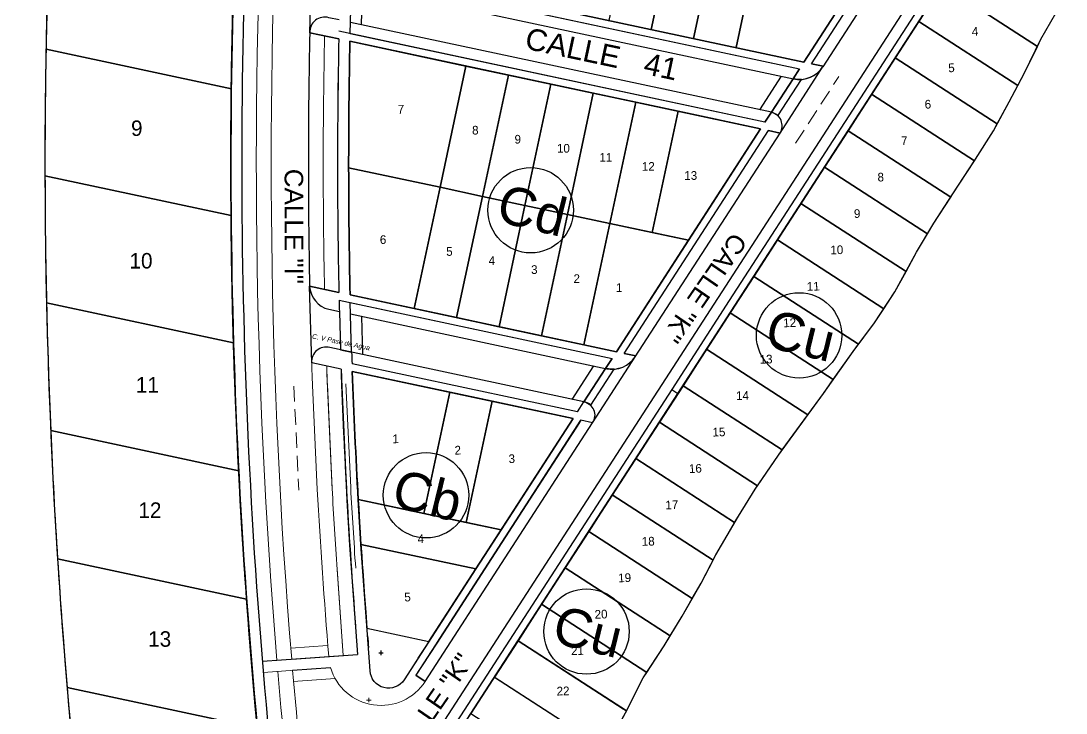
# Model space of a CAD drawing. Header units: millimetres. Extents: x 547073 to 557369, y 9424164 to 9429566.
# Drawn here: x 548942.6 to 549111.2, y 9427758.9 to 9427870.6 of the extents above; entities that cross this region are included whole.
import ezdxf

# ---------------------------------------------------------------- set-up
doc = ezdxf.new("R2010")
doc.units = ezdxf.units.MM
doc.linetypes.add('DASHED', pattern=[0.75, 0.5, -0.25])
for name, color, linetype, lineweight in [('blockgrass', 8, 'Continuous', 5), ('CAMBIOS', 174, 'Continuous', 30), ('GRASS', 81, 'Continuous', 0), ('hatch', 252, 'Continuous', 0), ('hatch unifailiares', 254, 'Continuous', 25), ('MANZANAS', 1, 'Continuous', 30), ('NIVELES PPS Q2', 160, 'Continuous', 25), ('polilinea lote', 201, 'Continuous', 25), ('trazado lotes', 170, 'Continuous', 25), ('trazado manzanas', 6, 'Continuous', 25)]:
    doc.layers.add(name, color=color, linetype=linetype, lineweight=lineweight)
for name, color, linetype in [('NUMERACION', 1, 'Continuous'), ('TEXTO', 5, 'Continuous'), ('TEXTO-CATASTRO', 12, 'Continuous'), ('VEREDAS PP', 9, 'Continuous')]:
    doc.layers.add(name, color=color, linetype=linetype)
doc.layers.add('vereda', color=7, linetype='Continuous', lineweight=25, true_color=0xb4b4b4)
doc.styles.add('KBYOZ', font='micross.ttf')

msp = doc.modelspace()

# ---------------------------------------------------------------- linework, layer by layer
for p, q in [((548992.229, 9427824.074), (548993.955, 9427823.705)), ((549000.293, 9427768.678), (549001.031, 9427768.679)), ((549000.662, 9427768.309), (549000.662, 9427769.047))]:
    msp.add_line(p, q)
for points in [[(549071.973, 9427863.207), (549095.481, 9427899.526)], [(549041.666, 9427816.384), (549065.042, 9427852.499)], [(548981.568, 9427767.309), (548996.869, 9427768.406)], [(548986.256, 9427767.645), (548996.869, 9427768.406)], [(548981.697, 9427765.514), (548981.718, 9427765.515)], [(548986.407, 9427765.851), (548992.505, 9427766.289)], [(549007.798, 9427764.06), (549006.287, 9427765.038)], [(549007.798, 9427764.06), (549006.287, 9427765.038)], [(548981.825, 9427763.718), (548981.872, 9427763.722)]]:
    msp.add_lwpolyline(points)
at = {"layer": 'blockgrass', "color": 252, "lineweight": 5}
for p, q in [((548993.854, 9427867.696), (548989.174, 9427868.695)), ((548989.145, 9427827.8), (548993.868, 9427826.791)), ((548994.216, 9427814.447), (548989.479, 9427815.458))]:
    msp.add_line(p, q, dxfattribs=at)
at = {"layer": 'blockgrass', "lineweight": 5}
for p, q in [((548995.162, 9427793.308), (548995.055, 9427795.643)), ((548995.604, 9427786.033), (548995.162, 9427793.308)), ((548995.965, 9427781.012), (548995.604, 9427786.033)), ((548993.576, 9427782.205), (548994.578, 9427768.242)), ((548996.869, 9427768.406), (548996.214, 9427777.535))]:
    msp.add_line(p, q, dxfattribs=at)
at = {"layer": 'blockgrass', "color": 252, "lineweight": 5}
for points in [[(548982.161, 9427903.532, 0.0351906), (548983.862, 9427767.473)], [(548986.256, 9427767.645, -0.0350595), (548984.526, 9427902.862, -0.0350595)], [(548984.013, 9427765.68, 0.0080575), (548987.153, 9427734.646), (548988.122, 9427735.869, 0.1341638), (548989.08, 9427738.883, -0.0070178), (548986.407, 9427765.851)]]:
    msp.add_lwpolyline(points, format="xyb", dxfattribs=at)
for radius, start, end in [(959.456, 178.73869, 181.18101), (957.056, 178.766071, 181.214796), (954.756, 178.792444, 181.247337)]:
    msp.add_arc((549948.397, 9427847.575), radius, start, end, dxfattribs=at)
at = {"layer": 'blockgrass', "lineweight": 5}
for radius, start, end in [(954.756, 181.988462, 183.118051), (957.056, 183.139061, 183.921584), (954.756, 183.997732, 184.206953)]:
    msp.add_arc((549948.397, 9427847.575), radius, start, end, dxfattribs=at)
at = {"layer": 'CAMBIOS', "lineweight": 15}
for p, q in [((548998.341, 9427761.05), (548999.065, 9427761.051)), ((548998.703, 9427760.688), (548998.703, 9427761.413))]:
    msp.add_line(p, q, dxfattribs=at)
at = {"layer": 'GRASS'}
msp.add_line((548991.925, 9427813.674), (548992.783, 9427795.038), dxfattribs=at)
msp.add_lwpolyline([(549039.898, 9427816.965), (549063.158, 9427852.901)], dxfattribs=at)
msp.add_lwpolyline([(548992.006, 9427811.929, -0.0007874), (548991.898, 9427814.942), (548989.479, 9427815.458, 0.0009461), (548989.608, 9427811.829), (548990.381, 9427795.036, 0.0070422), (548992.241, 9427768.074), (548994.578, 9427768.242), (548993.582, 9427782.125, -0.0034107), (548992.778, 9427795.157), (548992.006, 9427811.929, -0.0007874)], format="xyb", close=True, dxfattribs=at)
msp.add_lwpolyline([(548992.006, 9427811.929, -0.0007874), (548991.898, 9427814.942), (548989.479, 9427815.458, 0.0009461), (548989.608, 9427811.829), (548990.381, 9427795.036, 0.0070422), (548992.241, 9427768.074), (548994.578, 9427768.242), (548993.582, 9427782.125, -0.0034107), (548992.778, 9427795.157), (548992.006, 9427811.929, -0.0007874)], format="xyb", close=True, dxfattribs=at)
msp.add_lwpolyline([(548992.006, 9427811.929, -0.0007874), (548991.898, 9427814.942), (548989.479, 9427815.458, 0.0009461), (548989.608, 9427811.829), (548990.381, 9427795.036, 0.0070422), (548992.241, 9427768.074), (548994.578, 9427768.242), (548993.582, 9427782.125, -0.0034107), (548992.778, 9427795.157), (548992.006, 9427811.929, -0.0007874)], format="xyb", close=True, dxfattribs=at)
at = {"layer": 'hatch'}
msp.add_line((548995.774, 9427795.308), (548995.003, 9427812.054), dxfattribs=at)
for points in [[(548995.988, 9427815.295, -0.0004865), (548995.927, 9427817.149), (548992.403, 9427817.901, 0.5262553), (548989.479, 9427815.458), (548994.216, 9427814.447, 0.00745), (548995.627, 9427786.031), (548996.891, 9427768.408), (548981.568, 9427767.309), (548981.719, 9427765.515), (548992.505, 9427766.289, 0.6417299), (549007.798, 9427764.06), (549006.287, 9427765.038), (549016.971, 9427781.544), (549021.041, 9427787.832), (549032.92, 9427806.184), (549034.804, 9427805.782, 0.5448543), (549033.408, 9427809.148), (549032.362, 9427807.53)], [(548992.006, 9427811.929, -0.0007874), (548991.898, 9427814.942), (548989.479, 9427815.458, 0.0009461), (548989.608, 9427811.829), (548990.381, 9427795.036, 0.0070422), (548992.241, 9427768.074), (548994.578, 9427768.242), (548993.582, 9427782.125, -0.0034107), (548992.778, 9427795.157), (548992.006, 9427811.929, -0.0007874)]]:
    msp.add_lwpolyline(points, format="xyb", close=True, dxfattribs=at)
at = {"layer": 'hatch', "color": 6}
msp.add_lwpolyline([(549008.404, 9427770.517), (548998.391, 9427772.654), (548998.887, 9427765.743, 0.7197896), (549004.398, 9427764.328)], format="xyb", close=True, dxfattribs=at)
at = {"layer": 'hatch'}
for points in [[(548986.109, 9427769.439), (548992.055, 9427769.866)], [(548986.475, 9427764.052), (548993.239, 9427764.537)]]:
    msp.add_lwpolyline(points, dxfattribs=at)
msp.add_arc((549948.397, 9427847.575), 954.056, 183.140479, 183.921073, dxfattribs=at)
at = {"layer": 'hatch unifailiares'}
msp.add_line((548993.895, 9427825.558), (549037.944, 9427816.155), dxfattribs=at)
at = {"layer": 'MANZANAS'}
for centre in [(549024.807, 9427840.061), (549068.119, 9427819.87), (549007.924, 9427794.08), (549033.817, 9427772.106)]:
    msp.add_circle(centre, 6.888, dxfattribs=at)
at = {"layer": 'NIVELES PPS Q2', "linetype": 'DASHED', "lineweight": 20, "ltscale": 5}
msp.add_line((548986.61, 9427811.704), (548987.385, 9427794.884), dxfattribs=at)
msp.add_lwpolyline([(549067.56, 9427850.869), (549074.538, 9427861.649)], dxfattribs=at)
at = {"layer": 'polilinea lote'}
for points in [[(549104.699, 9427897.204), (549015.157, 9427758.866)], [(549036.671, 9427752.728), (549040.108, 9427758.978), (549042.976, 9427764.617), (549046.363, 9427769.787), (549049.264, 9427774.607), (549052.306, 9427779.927), (549054.696, 9427784.487), (549058.322, 9427790.736), (549061.05, 9427795.076), (549064.8, 9427800.576), (549072.054, 9427810.496), (549076.826, 9427817.266), (549076.826, 9427817.266), (549080.288, 9427821.906), (549083.56, 9427826.896), (549087.08, 9427833.266), (549089.857, 9427837.966), (549092.816, 9427842.526), (549096.583, 9427848.316), (549099.484, 9427852.845), (549102.014, 9427857.555), (549104.47, 9427862.235), (549107.132, 9427867.635), (549109.538, 9427871.864)], [(549026.568, 9427776.495), (549043.554, 9427765.5)], [(549022.764, 9427770.619), (549039.751, 9427759.624)]]:
    msp.add_lwpolyline(points, dxfattribs=at)
for points in [[(549048.431, 9427888.766), (549041.585, 9427890.227), (549037.41, 9427870.668), (549044.256, 9427869.206)], [(549055.277, 9427887.304), (549048.431, 9427888.766), (549044.256, 9427869.206), (549051.101, 9427867.745)], [(549062.123, 9427885.843), (549055.277, 9427887.304), (549051.101, 9427867.745), (549057.947, 9427866.284)], [(549080.51, 9427881.918), (549062.123, 9427885.843), (549057.947, 9427866.284), (549068.88, 9427863.95)], [(549095.033, 9427882.271), (549091.23, 9427876.394), (549106.559, 9427866.472), (549107.132, 9427867.635), (549109.538, 9427871.864), (549109.965, 9427872.606)], [(549091.23, 9427876.394), (549087.426, 9427870.518), (549103.393, 9427860.183), (549104.47, 9427862.235), (549106.559, 9427866.472)], [(549087.426, 9427870.518), (549083.622, 9427864.642), (549100.094, 9427853.98), (549102.014, 9427857.555), (549103.393, 9427860.183)], [(549083.622, 9427864.642), (549079.819, 9427858.765), (549096.399, 9427848.033), (549096.583, 9427848.316), (549099.484, 9427852.845), (549100.094, 9427853.98)], [(549021.213, 9427861.855), (549014.367, 9427863.317), (549010.192, 9427843.757), (549017.038, 9427842.296)], [(549028.059, 9427860.394), (549021.213, 9427861.855), (549017.038, 9427842.296), (549023.883, 9427840.834)], [(549034.905, 9427858.932), (549028.059, 9427860.394), (549023.883, 9427840.834), (549030.729, 9427839.373)], [(549041.75, 9427857.471), (549034.905, 9427858.932), (549030.729, 9427839.373), (549037.575, 9427837.912)], [(549079.819, 9427858.765), (549076.015, 9427852.889), (549092.582, 9427842.165), (549092.816, 9427842.526), (549096.399, 9427848.033)], [(549048.596, 9427856.009), (549041.75, 9427857.471), (549037.575, 9427837.912), (549044.421, 9427836.45)], [(549061.902, 9427853.169), (549048.596, 9427856.009), (549044.421, 9427836.45), (549050.272, 9427835.201)], [(549076.015, 9427852.889), (549072.212, 9427847.012), (549088.842, 9427836.248), (549089.857, 9427837.966), (549092.582, 9427842.165)], [(549072.212, 9427847.012), (549068.408, 9427841.136), (549085.364, 9427830.161), (549087.08, 9427833.266), (549088.842, 9427836.248)], [(549017.038, 9427842.296), (549010.192, 9427843.757), (549006.016, 9427824.198), (549012.862, 9427822.737)], [(549023.883, 9427840.834), (549017.038, 9427842.296), (549012.862, 9427822.737), (549019.708, 9427821.275)], [(549068.408, 9427841.136), (549064.604, 9427835.259), (549081.762, 9427824.154), (549083.56, 9427826.896), (549085.364, 9427830.161)], [(549023.883, 9427840.834), (549019.708, 9427821.275), (549026.554, 9427819.814), (549030.729, 9427839.373)], [(549037.575, 9427837.912), (549030.729, 9427839.373), (549026.554, 9427819.814), (549033.399, 9427818.352)], [(549050.272, 9427835.201), (549037.575, 9427837.912), (549033.399, 9427818.352), (549038.642, 9427817.233)], [(549064.604, 9427835.259), (549060.801, 9427829.383), (549077.704, 9427818.442), (549080.288, 9427821.906), (549081.762, 9427824.154)], [(549060.801, 9427829.383), (549056.997, 9427823.507), (549073.634, 9427812.738), (549076.826, 9427817.266), (549077.704, 9427818.442)], [(549056.997, 9427823.507), (549053.193, 9427817.63), (549069.536, 9427807.052), (549072.054, 9427810.496), (549073.634, 9427812.738)], [(549053.193, 9427817.63), (549049.39, 9427811.754), (549065.397, 9427801.393), (549069.536, 9427807.052)], [(549018.594, 9427809.243), (549011.748, 9427810.704), (549007.573, 9427791.145), (549014.419, 9427789.683)], [(549049.39, 9427811.754), (549045.586, 9427805.877), (549061.425, 9427795.625), (549064.8, 9427800.576), (549065.397, 9427801.393)], [(549031.664, 9427806.452), (549018.594, 9427809.243), (549014.419, 9427789.683), (549020.034, 9427788.485)], [(549045.586, 9427805.877), (549041.782, 9427800.001), (549057.714, 9427789.689), (549058.322, 9427790.736), (549061.05, 9427795.076), (549061.425, 9427795.625)], [(549041.782, 9427800.001), (549037.979, 9427794.125), (549054.233, 9427783.604), (549054.696, 9427784.487), (549057.714, 9427789.689)], [(549037.979, 9427794.125), (549034.175, 9427788.248), (549050.881, 9427777.435), (549052.306, 9427779.927), (549054.233, 9427783.604)], [(549034.175, 9427788.248), (549030.371, 9427782.372), (549047.331, 9427771.394), (549049.264, 9427774.607), (549050.881, 9427777.435)], [(549030.371, 9427782.372), (549026.568, 9427776.495), (549043.554, 9427765.5), (549046.363, 9427769.787), (549047.331, 9427771.394)], [(549026.568, 9427776.495), (549022.764, 9427770.619), (549040.267, 9427759.29), (549042.976, 9427764.617), (549043.554, 9427765.5)], [(549022.764, 9427770.619), (549018.961, 9427764.742), (549036.922, 9427753.116), (549036.922, 9427753.116), (549040.108, 9427758.978), (549040.267, 9427759.29)], [(549018.94, 9427764.753), (549015.157, 9427758.866), (549033.652, 9427746.895), (549034.735, 9427748.998), (549036.671, 9427752.728), (549036.895, 9427753.134)]]:
    msp.add_lwpolyline(points, close=True, dxfattribs=at)
at = {"layer": 'polilinea lote', "elevation": 35.757}
for points in [[(548976.983, 9427879.996), (548947.192, 9427886.355, 0.0050739), (548946.612, 9427866.028), (548976.517, 9427859.644, -0.0052361)], [(548976.983, 9427879.996), (548947.192, 9427886.355, 0.0050739), (548946.612, 9427866.028), (548976.517, 9427859.644, -0.0052361)], [(548976.517, 9427859.644), (548946.612, 9427866.028, 0.005094), (548946.444, 9427845.614), (548976.478, 9427839.202, -0.0052582)], [(548976.517, 9427859.644), (548946.612, 9427866.028, 0.005094), (548946.444, 9427845.614), (548976.478, 9427839.202, -0.0052582)], [(548976.478, 9427839.202), (548946.444, 9427845.614, 0.0051165), (548946.694, 9427825.11), (548976.872, 9427818.667, -0.0052829)], [(548976.478, 9427839.202), (548946.444, 9427845.614, 0.0051165), (548946.694, 9427825.11), (548976.872, 9427818.667, -0.0052829)], [(548976.872, 9427818.667), (548946.694, 9427825.11, 0.0051415), (548947.367, 9427804.515), (548977.705, 9427798.039, -0.0053104)], [(548976.872, 9427818.667), (548946.694, 9427825.11, 0.0051415), (548947.367, 9427804.515), (548977.705, 9427798.039, -0.0053104)], [(548977.705, 9427798.039), (548947.367, 9427804.515, 0.005169), (548948.472, 9427783.829), (548978.985, 9427777.315, -0.0053407)], [(548977.705, 9427798.039), (548947.367, 9427804.515, 0.005169), (548948.472, 9427783.829), (548978.985, 9427777.315, -0.0053407)], [(548978.985, 9427777.315), (548948.472, 9427783.829, 0.0051992), (548950.013, 9427763.049), (548980.719, 9427756.494, -0.0053741)], [(548978.985, 9427777.315), (548948.472, 9427783.829, 0.0051992), (548950.013, 9427763.049), (548980.719, 9427756.494, -0.0053741)], [(548980.719, 9427756.494), (548950.013, 9427763.049, 0.0057868), (548952.237, 9427739.964), (548983.176, 9427733.359, -0.0059843)]]:
    msp.add_lwpolyline(points, format="xyb", close=True, dxfattribs=at)
at = {"layer": 'polilinea lote'}
for points in [[(549014.367, 9427863.317), (548995.646, 9427867.313, 0.005354), (548995.442, 9427846.906), (549010.192, 9427843.757)], [(549010.192, 9427843.757), (548995.442, 9427846.906, 0.0053787), (548995.677, 9427826.405), (549006.016, 9427824.198)], [(549011.748, 9427810.704), (548996.031, 9427814.059, 0.0054242), (548996.982, 9427793.405), (549007.573, 9427791.145)], [(548996.031, 9427814.059, 0.0054242), (548996.982, 9427793.405), (549007.573, 9427791.145), (549011.748, 9427810.704)], [(549020.034, 9427788.485), (548996.982, 9427793.405, 0.001906), (548997.423, 9427786.154), (549015.963, 9427782.196)], [(549015.963, 9427782.196), (548997.423, 9427786.154, 0.0035507), (548998.391, 9427772.654), (549008.404, 9427770.517)]]:
    msp.add_lwpolyline(points, format="xyb", close=True, dxfattribs=at)
at = {"layer": 'TEXTO', "color": 5}
msp.add_lwpolyline([(549105.397, 9427898.282), (549106.444, 9427899.9), (549105.326, 9427900.138, 0.3111618), (549102.181, 9427898.834), (549101.56, 9427897.875), (549103.444, 9427897.472), (549056.846, 9427825.481), (549047.579, 9427811.166), (549048.56, 9427810.471), (549104.699, 9427897.204), (549111.192, 9427895.818), (549110.374, 9427897.22)], format="xyb", close=True, dxfattribs=at)
at = {"layer": 'trazado lotes', "elevation": 35.757}
for points in [[(548976.517, 9427859.644), (548946.612, 9427866.028)], [(548976.517, 9427859.644), (548946.612, 9427866.028)], [(548976.478, 9427839.202), (548946.444, 9427845.614)], [(548976.478, 9427839.202), (548946.444, 9427845.614)], [(548976.872, 9427818.667), (548946.694, 9427825.11)], [(548976.872, 9427818.667), (548946.694, 9427825.11)], [(548977.705, 9427798.039), (548947.367, 9427804.515)], [(548977.705, 9427798.039), (548947.367, 9427804.515)], [(548978.985, 9427777.315), (548948.472, 9427783.829)], [(548978.985, 9427777.315), (548948.472, 9427783.829)], [(548980.719, 9427756.494), (548950.013, 9427763.049)], [(548980.719, 9427756.494), (548950.013, 9427763.049)]]:
    msp.add_lwpolyline(points, dxfattribs=at)
at = {"layer": 'trazado manzanas'}
for p, q in [((548995.894, 9427876.463), (549067.22, 9427861.236)), ((549063.647, 9427855.864), (548995.729, 9427870.363)), ((548995.76, 9427823.32), (549037.105, 9427814.494)), ((549033.408, 9427809.148), (548992.403, 9427817.901))]:
    msp.add_line(p, q, dxfattribs=at)
for points in [[(548985.002, 9427733.241, -0.0449477), (548980.079, 9427907.214, -0.0288935), (548993.414, 9428018.449), (548998.013, 9428017.468, -0.0008007), (548998.562, 9428020.511, 0.405396), (548996.237, 9428023.982), (548993.003, 9428024.672), (548992.251, 9428021.152), (548962.594, 9428027.483, 0.0227291), (548966.178, 9428046.349), (548995.672, 9428040.053), (548994.92, 9428036.532), (548998.373, 9428035.795, 0.4176176), (549001.94, 9428038.137, -0.0007679), (549002.53, 9428041.043), (548997.933, 9428042.024, -0.002575), (548999.987, 9428051.803, -0.0171545), (549016.221, 9428116.343, -0.0197454), (549039.073, 9428185.253, -0.0197454)], [(548995.928, 9427878.296), (549068.182, 9427862.872), (549067.136, 9427861.254), (549067.22, 9427861.236, 0.3111618), (549072.02, 9427863.279), (549070.136, 9427863.682), (549093.396, 9427899.617), (549095.28, 9427899.215), (549095.481, 9427899.526, 0.5253648), (549093.885, 9427902.581), (549092.838, 9427900.963), (548998.286, 9427921.148, -0.0004764), (548998.428, 9427922.959), (548994.875, 9427923.717, 0.4533702), (548991.779, 9427921.31), (548996.417, 9427920.32, 0.0106026), (548994.189, 9427879.895), (548989.52, 9427880.891, 0.3718658), (548992.4, 9427877.209), (548994.09, 9427876.848)], [(548993.937, 9427870.745), (548992.232, 9427871.11, 0.5131634), (548989.174, 9427868.695), (548993.854, 9427867.696, 0.0107119), (548993.868, 9427826.791), (548989.145, 9427827.8, 0.3300282), (548992.229, 9427824.074), (548993.94, 9427823.708)], [(548995.667, 9427825.18), (549037.944, 9427816.155), (549036.897, 9427814.538), (549037.105, 9427814.494, 0.2982699), (549041.666, 9427816.384), (549041.782, 9427816.563), (549039.898, 9427816.965), (549063.158, 9427852.901), (549065.042, 9427852.499, 0.5152797), (549063.647, 9427855.864), (549062.6, 9427854.247), (548995.679, 9427868.533)], [(548930.832, 9427759.435, 0.2790239), (548951.513, 9427733.648)]]:
    msp.add_lwpolyline(points, format="xyb", dxfattribs=at)
for points in [[(548962.297, 9428025.117), (548937.836, 9428030.34, 0.0721382), (548927.551, 9427735.722), (548985.144, 9427717.833, -0.0000034), (548983.176, 9427733.359, -0.0430294), (548977.87, 9427900.257, -0.0039004), (548978.811, 9427915.394, -0.0268338), (548991.652, 9428018.85)], [(549092.14, 9427899.885), (549092.14, 9427899.885), (549092.14, 9427899.885), (548998.193, 9427919.941, 0.0106231), (548995.977, 9427879.513), (549068.88, 9427863.95)], [(548998.193, 9427919.941), (549092.14, 9427899.885), (549068.88, 9427863.95), (548995.977, 9427879.513, -0.0106231), (548998.193, 9427919.941)], [(548978.123, 9427904.676, 0.0443324), (548983.256, 9427732.678), (548980.234, 9427727.894), (548952.403, 9427736.539, -0.2844558), (548933.762, 9427760.485, -0.0467327), (548935.525, 9427833.834, 0.100056), (548932.123, 9427873.156, -0.0803926), (548928.585, 9427895.875), (548929.897, 9427918.345), (548978.123, 9427904.676, 0.0443324)], [(548995.646, 9427867.313), (549014.367, 9427863.317), (549021.213, 9427861.855), (549028.059, 9427860.394), (549034.905, 9427858.932), (549041.75, 9427857.471), (549048.596, 9427856.009), (549061.902, 9427853.169), (549050.272, 9427835.201), (549038.642, 9427817.233), (549033.399, 9427818.352), (549026.554, 9427819.814), (549019.708, 9427821.275), (549012.862, 9427822.737), (549006.016, 9427824.198), (549010.192, 9427843.757), (548995.442, 9427846.906, -0.005354), (548995.646, 9427867.313)], [(549061.902, 9427853.169), (548995.646, 9427867.313, 0.0107331), (548995.677, 9427826.405), (549038.642, 9427817.233)], [(548995.646, 9427867.313), (549061.902, 9427853.169), (549038.642, 9427817.233), (549006.016, 9427824.198), (548995.677, 9427826.405, -0.0107331), (548995.646, 9427867.313)], [(549068.503, 9427861.159, -0.0702514), (549067.22, 9427861.236), (549067.136, 9427861.254), (549063.647, 9427855.864, -0.1370266), (549064.704, 9427855.289), (549068.503, 9427861.159, -0.0702514)], [(549031.664, 9427806.452), (548996.031, 9427814.059, 0.0108812), (548998.391, 9427772.654), (549008.404, 9427770.517)], [(549031.664, 9427806.452), (549015.963, 9427782.196), (549004.398, 9427764.328, -0.7197896), (548998.887, 9427765.743), (548997.423, 9427786.154, -0.001906), (548996.982, 9427793.405, -0.0054242), (548996.031, 9427814.059)], [(549038.254, 9427814.426, -0.0641208), (549037.105, 9427814.494), (549036.897, 9427814.538), (549033.408, 9427809.148, -0.1420692), (549034.489, 9427808.609), (549038.254, 9427814.426, -0.0641208)]]:
    msp.add_lwpolyline(points, format="xyb", close=True, dxfattribs=at)
at = {"layer": 'trazado manzanas', "elevation": 35.757}
msp.add_lwpolyline([(548991.652, 9428018.85), (548962.297, 9428025.117, 0.0715578), (548952.237, 9427739.964), (548983.176, 9427733.359, -0.0738652)], format="xyb", close=True, dxfattribs=at)
at = {"layer": 'trazado manzanas'}
for points in [[(549101.56, 9427897.875), (548989.08, 9427724.099)], [(548989.174, 9427868.695), (548989.52, 9427880.891)], [(548995.679, 9427868.533), (548995.944, 9427878.293), (548995.928, 9427878.296)], [(548997.519, 9427869.981), (548997.684, 9427876.081)], [(549065.042, 9427852.499), (549072.02, 9427863.279)], [(549061.763, 9427856.266), (549065.252, 9427861.657)], [(549063.647, 9427855.864), (549067.136, 9427861.254)], [(548989.479, 9427815.458), (548989.145, 9427827.8)], [(548993.955, 9427823.705), (548994.129, 9427817.533), (548995.927, 9427817.149), (548995.71, 9427825.171), (548995.667, 9427825.18)], [(548997.738, 9427816.762), (548997.571, 9427822.933)], [(549034.804, 9427805.782), (549041.782, 9427816.563)], [(549031.524, 9427809.55), (549035.013, 9427814.94)], [(549033.408, 9427809.148), (549036.897, 9427814.538)], [(549047.579, 9427811.166), (548993.927, 9427728.276)], [(548994.586, 9427727.085), (548994.586, 9427727.085), (548996.139, 9427729.484), (548999.942, 9427735.36), (549003.746, 9427741.237), (549007.55, 9427747.113), (549011.353, 9427752.99), (549015.157, 9427758.866), (549048.56, 9427810.471)]]:
    msp.add_lwpolyline(points, dxfattribs=at)
msp.add_lwpolyline([(549034.804, 9427805.782), (549032.92, 9427806.184), (549009.659, 9427770.249), (549006.287, 9427765.038), (549007.798, 9427764.06), (549034.804, 9427805.782)], close=True, dxfattribs=at)
at = {"layer": 'vereda'}
msp.add_lwpolyline([(549105.397, 9427898.282), (549106.444, 9427899.9), (549105.326, 9427900.138, 0.3111618), (549102.181, 9427898.834), (549101.56, 9427897.875), (549103.444, 9427897.472), (549056.846, 9427825.481), (549047.579, 9427811.166), (549048.56, 9427810.471), (549104.699, 9427897.204), (549111.192, 9427895.818), (549110.374, 9427897.22)], format="xyb", close=True, dxfattribs=at)
at = {"layer": 'VEREDAS PP'}
for p, q in [((548994.265, 9427878.651), (549068.182, 9427862.872)), ((548993.854, 9427867.696), (548989.174, 9427868.695)), ((549062.6, 9427854.247), (548993.88, 9427868.917)), ((549067.136, 9427861.254), (549068.182, 9427862.872)), ((549070.136, 9427863.682), (549072.02, 9427863.279)), ((549062.6, 9427854.247), (549063.647, 9427855.864)), ((549065.042, 9427852.499), (549063.158, 9427852.901)), ((548989.145, 9427827.8), (548993.868, 9427826.791)), ((548993.895, 9427825.558), (549037.944, 9427816.155)), ((549036.897, 9427814.538), (549037.944, 9427816.155)), ((549039.898, 9427816.965), (549041.782, 9427816.563)), ((548994.216, 9427814.447), (548989.479, 9427815.458)), ((548994.216, 9427814.447), (548989.479, 9427815.458)), ((548994.216, 9427814.447), (548989.479, 9427815.458)), ((549032.362, 9427807.53), (548995.988, 9427815.295)), ((549032.362, 9427807.53), (549033.408, 9427809.148)), ((549034.804, 9427805.782), (549032.92, 9427806.184)), ((549006.659, 9427767.821), (549007.706, 9427769.439))]:
    msp.add_line(p, q, dxfattribs=at)
for points in [[(549070.136, 9427863.682), (549093.396, 9427899.617)], [(549103.444, 9427897.472), (549056.846, 9427825.481)], [(548980.994, 9427706.087), (549057.898, 9427824.898)], [(548994.211, 9427813.975), (548995.162, 9427793.308), (548995.604, 9427786.033), (548996.869, 9427768.406)], [(549032.671, 9427805.8), (549021.041, 9427787.832), (549016.971, 9427781.544), (549006.287, 9427765.038)], [(549032.671, 9427805.8), (549021.041, 9427787.832), (549016.971, 9427781.544), (549006.287, 9427765.038)], [(549009.659, 9427770.249), (549032.92, 9427806.184)]]:
    msp.add_lwpolyline(points, dxfattribs=at)
msp.add_lwpolyline([(549031.664, 9427806.452), (549020.034, 9427788.485), (549015.963, 9427782.196), (549004.398, 9427764.328, -0.7197896), (548998.887, 9427765.743), (548997.423, 9427786.154), (548996.982, 9427793.405), (548996.031, 9427814.059)], format="xyb", dxfattribs=at)
at = {"layer": 'VEREDAS PP', "elevation": 35.757}
msp.add_lwpolyline([(548980.719, 9427756.494), (548950.013, 9427763.049, 0.0057868), (548952.237, 9427739.964), (548983.176, 9427733.359, -0.0059843)], format="xyb", close=True, dxfattribs=at)
at = {"layer": 'VEREDAS PP'}
for centre, radius, start, end in [((548991.57, 9427868.805), 2.398, 73.96807, 182.62901), ((549948.397, 9427847.575), 959.456, 178.73869, 181.18101), ((549948.397, 9427847.575), 954.756, 178.792444, 181.247337), ((549068.137, 9427865.741), 4.597, 257.41273, 327.62296), ((549063.145, 9427853.684), 2.237, 327.99558, 77.04011), ((548993.202, 9427828.018), 4.063, 183.08261, 256.14001), ((549948.397, 9427847.575), 954.756, 181.321346, 181.432401), ((548991.78, 9427815.675), 2.311, 74.37614, 185.39944), ((549948.397, 9427847.575), 952.956, 181.829652, 181.941158), ((549037.942, 9427818.922), 4.506, 256.59778, 328.43791), ((549948.397, 9427847.575), 954.756, 181.988462, 184.477099), ((549033.02, 9427807.015), 2.168, 325.34995, 79.68574), ((549948.397, 9427847.575), 952.956, 184.584501, 184.697486), ((548964.442, 9427764.042), 30.921, 187.78335, 248.52649)]:
    msp.add_arc(centre, radius, start, end, dxfattribs=at)

# ---------------------------------------------------------------- texts
at = {"layer": 'MANZANAS', "char_height": 6.1586, "width": 0.000285, "attachment_point": 5, "rotation": 346.27061, "style": 'KBYOZ'}
for s, insert in [('Cd', (549025.046, 9427839.991)), ('Cu', (549068.358, 9427819.8)), ('Cb', (549008.163, 9427794.01)), ('Cu', (549034.056, 9427772.037))]:
    msp.add_mtext(s, dxfattribs=dict(at, insert=insert))
at = {"layer": 'NUMERACION', "width": 3.30606, "attachment_point": 1}
for s, insert, char_height, rotation in [('4', (549095.957, 9427869.587), 1.4, 1.9038), ('5', (549092.153, 9427863.71), 1.4, 1.9038), ('6', (549088.349, 9427857.834), 1.4, 1.9038), ('7', (549003.361, 9427857.055), 1.4, 0.01637), ('9', (548960.329, 9427854.539, 35.757), 2.5, 0.01637), ('8', (549015.357, 9427853.665), 1.4, 0.01637), ('9', (549022.203, 9427852.204), 1.4, 0.01637), ('7', (549084.546, 9427851.958), 1.4, 1.9038), ('10', (549029.048, 9427850.743), 1.4, 0.01637), ('11', (549035.894, 9427849.281), 1.4, 0.01637), ('12', (549042.74, 9427847.82), 1.4, 0.01637), ('13', (549049.586, 9427846.358), 1.4, 0.01637), ('8', (549080.742, 9427846.081), 1.4, 1.9038), ('9', (549076.939, 9427840.205), 1.4, 1.9038), ('6', (549000.473, 9427836.017), 1.4, 0.01637), ('5', (549011.181, 9427834.106), 1.4, 0.01637), ('10', (549073.135, 9427834.328), 1.4, 1.9038), ('10', (548960.08, 9427833.157, 35.757), 2.5, 0.01637), ('4', (549018.027, 9427832.645), 1.4, 0.01637), ('3', (549024.873, 9427831.183), 1.4, 0.01637), ('2', (549031.719, 9427829.722), 1.4, 0.01637), ('1', (549038.564, 9427828.261), 1.4, 0.01637), ('11', (549069.331, 9427828.452), 1.4, 1.9038), ('12', (549065.528, 9427822.575), 1.4, 1.9038), ('13', (549061.724, 9427816.699), 1.4, 1.9038), ('11', (548961.101, 9427813.149, 35.757), 2.5, 0.01637), ('14', (549057.92, 9427810.823), 1.4, 1.9038), ('1', (549002.478, 9427803.866), 1.4, 1.9038), ('15', (549054.117, 9427804.946), 1.4, 1.9038), ('2', (549012.499, 9427802.035), 1.4, 1.9038), ('3', (549021.219, 9427800.662), 1.4, 1.9038), ('16', (549050.313, 9427799.07), 1.4, 1.9038), ('12', (548961.517, 9427792.933, 35.757), 2.5, 0.01637), ('17', (549046.509, 9427793.193), 1.4, 1.9038), ('4', (549006.536, 9427787.744), 1.4, 1.9038), ('18', (549042.706, 9427787.317), 1.4, 1.9038), ('19', (549038.902, 9427781.441), 1.4, 1.9038), ('5', (549004.398, 9427778.345), 1.4, 1.9038), ('20', (549035.098, 9427775.564), 1.4, 1.9038), ('13', (548963.089, 9427772.147, 35.757), 2.5, 0.01637), ('21', (549031.295, 9427769.688), 1.4, 1.9038), ('22', (549028.969, 9427763.174), 1.4, 1.9038)]:
    msp.add_mtext(s, dxfattribs=dict(at, insert=insert, char_height=char_height, rotation=rotation))
at = {"layer": 'TEXTO', "color": 5, "insert": (548989.65, 9427820.167), "char_height": 0.8, "attachment_point": 1, "rotation": 348.15372}
msp.add_mtext_dynamic_manual_height_columns('{\\fArial|b0|i1|c0|p34;\\C1;C. V Pase de Agua}', width=12.64564, gutter_width=12.5, heights=[0], dxfattribs=at)
at = {"layer": 'TEXTO-CATASTRO', "width": 0.00000000024, "attachment_point": 5, "style": 'KBYOZ'}
for s, insert, char_height, rotation in [('CALLE   41', (549036.279, 9427865.245), 3.5, 348.04248), ('CALLE "I"', (548986.591, 9427837.452, 35.757), 3, 270.05975), ('CALLE "K"', (549052.929, 9427827.506), 3, 235.4805), ('CALLE "K"', (549008.7, 9427759.747), 3, 55.4805)]:
    msp.add_mtext(s, dxfattribs=dict(at, insert=insert, char_height=char_height, rotation=rotation))

doc.saveas('drawing.dxf')
